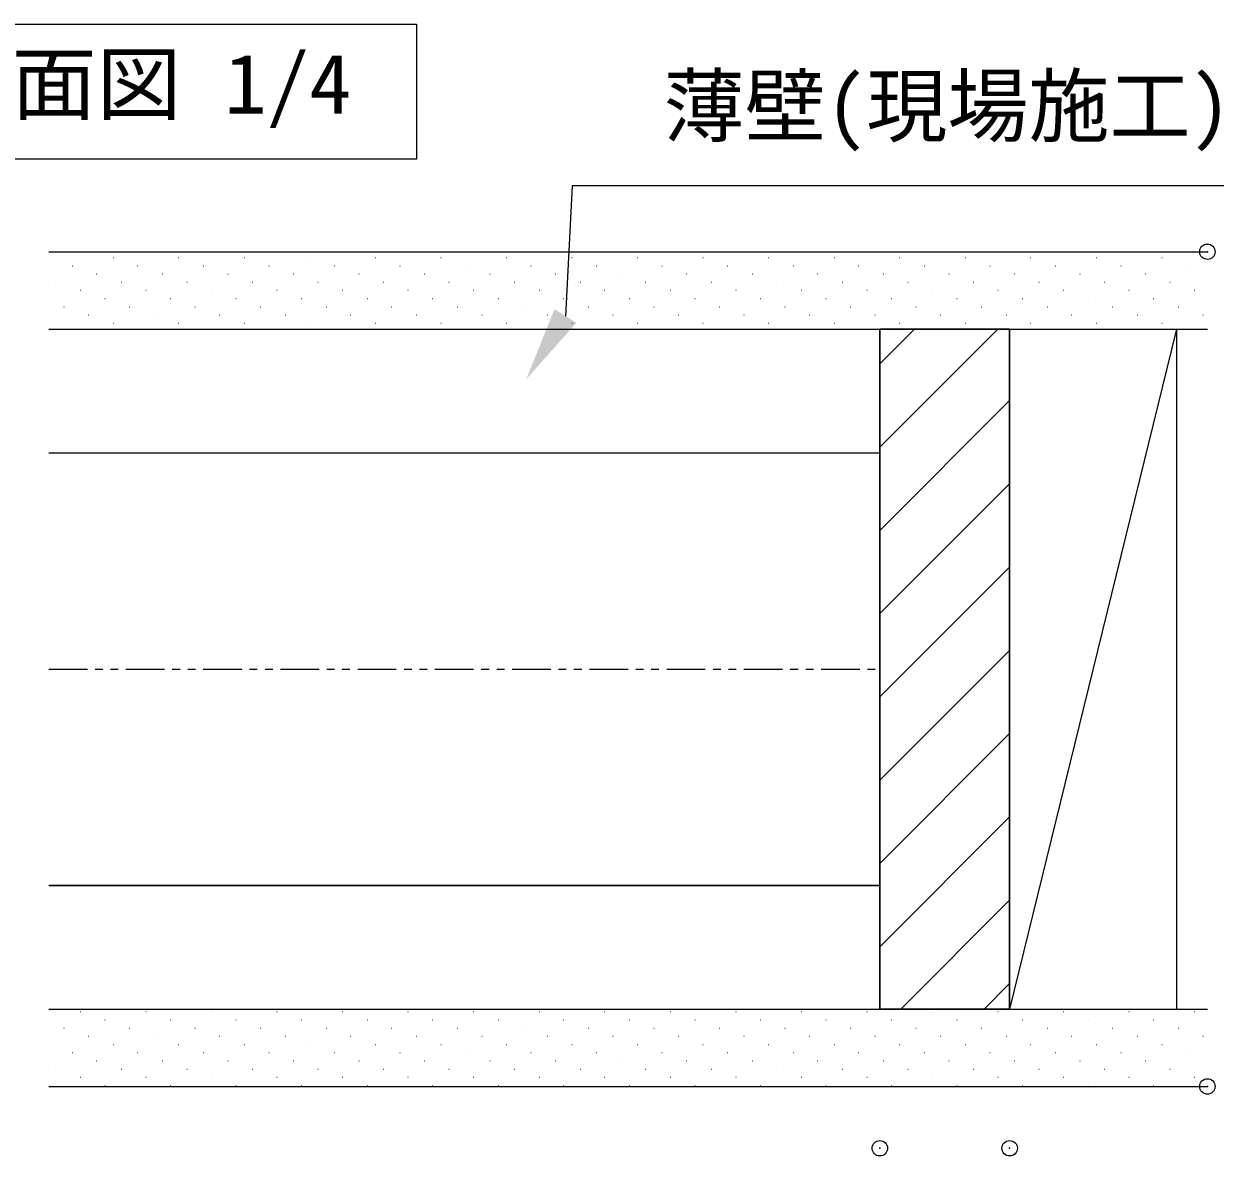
# Model space of a CAD drawing. Units: millimetres, scale not verified. Extents: x -1306 to 1306, y -607 to 607.
# Drawn here: x -637.2 to -443.1, y -373.3 to -190.2 of the extents above; entities that cross this region are included whole.
import ezdxf
from ezdxf.enums import TextEntityAlignment as Align

# ---------------------------------------------------------------- set-up
doc = ezdxf.new("R2010")
doc.units = ezdxf.units.MM
doc.header["$LTSCALE"] = 5
doc.header["$PDMODE"] = 32
doc.header["$PDSIZE"] = 2.5
doc.linetypes.add('USER1', pattern=[2.5, 1.25, -0.25, 0.25, -0.25, 0.25, -0.25])
for name, color, linetype, lineweight in [('0-1_線(黄)', 2, 'Continuous', 15), ('0-8_二点鎖線', 4, 'USER1', 9), ('0-D_線(白)', 7, 'Continuous', 30), ('1-1_寸法線', 3, 'Continuous', 13), ('1-2_ハッチング', 6, 'Continuous', 9), ('1-4_DEFPOINTS', 7, 'Continuous', 5)]:
    doc.layers.add(name, color=color, linetype=linetype, lineweight=lineweight)
doc.styles.add('ＭＳ ゴシック', font='')
doc.styles.get('ＭＳ ゴシック').set_extended_font_data('MS Gothic')

msp = doc.modelspace()

# ---------------------------------------------------------------- linework, layer by layer
at = {"layer": '0-1_線(黄)'}
for p, q in [((-633.239, -227.029), (-445.739, -227.029)), ((-633.239, -239.529), (-445.739, -239.529)), ((-450.739, -239.529), (-477.739, -349.529)), ((-450.739, -239.529), (-450.739, -349.529)), ((-633.239, -259.529), (-498.739, -259.529)), ((-633.239, -329.529), (-498.739, -329.529)), ((-633.239, -349.529), (-445.739, -349.529)), ((-633.239, -362.029), (-445.739, -362.029))]:
    msp.add_line(p, q, dxfattribs=at)
msp.add_lwpolyline([(-673.277, -190.194), (-573.699, -190.194), (-573.699, -212.029), (-673.277, -212.029)], close=True, dxfattribs=at)
at = {"layer": '0-8_二点鎖線'}
msp.add_line((-633.239, -294.529), (-498.739, -294.529), dxfattribs=at)
at = {"layer": '0-D_線(白)'}
for p, q in [((-498.739, -349.529), (-498.739, -239.529)), ((-498.739, -239.529), (-477.739, -239.529)), ((-477.739, -349.529), (-477.739, -239.529)), ((-633.239, -329.529), (-498.739, -329.529)), ((-498.739, -349.529), (-477.739, -349.529))]:
    msp.add_line(p, q, dxfattribs=at)
at = {"layer": '1-1_寸法線'}
msp.add_lwpolyline([(-443.053, -216.348), (-548.535, -216.348), (-549.624, -237.429)], dxfattribs=at)
msp.add_solid([(-555.954, -247.624), (-551.395, -236.33), (-547.854, -238.528)], dxfattribs=at)
at = {"layer": '1-2_ハッチング'}
for p, q in [((-622.831, -227.958), (-622.781, -227.958)), ((-612.224, -227.958), (-612.174, -227.958)), ((-601.618, -227.958), (-601.568, -227.958)), ((-591.011, -227.958), (-590.961, -227.958)), ((-580.405, -227.958), (-580.355, -227.958)), ((-569.798, -227.958), (-569.748, -227.958)), ((-559.191, -227.958), (-559.141, -227.958)), ((-548.585, -227.958), (-548.535, -227.958)), ((-537.978, -227.958), (-537.928, -227.958)), ((-527.372, -227.958), (-527.322, -227.958)), ((-516.765, -227.958), (-516.715, -227.958)), ((-506.158, -227.958), (-506.108, -227.958)), ((-495.552, -227.958), (-495.502, -227.958)), ((-484.945, -227.958), (-484.895, -227.958)), ((-474.339, -227.958), (-474.289, -227.958)), ((-463.732, -227.958), (-463.682, -227.958)), ((-453.125, -227.958), (-453.075, -227.958)), ((-629.46, -229.284), (-629.41, -229.284)), ((-625.483, -230.61), (-625.433, -230.61)), ((-618.854, -229.284), (-618.804, -229.284)), ((-614.876, -230.61), (-614.826, -230.61)), ((-608.247, -229.284), (-608.197, -229.284)), ((-604.269, -230.61), (-604.219, -230.61)), ((-597.64, -229.284), (-597.59, -229.284)), ((-593.663, -230.61), (-593.613, -230.61)), ((-587.034, -229.284), (-586.984, -229.284)), ((-583.056, -230.61), (-583.006, -230.61)), ((-576.427, -229.284), (-576.377, -229.284)), ((-572.45, -230.61), (-572.4, -230.61)), ((-565.821, -229.284), (-565.771, -229.284)), ((-561.843, -230.61), (-561.793, -230.61)), ((-555.214, -229.284), (-555.164, -229.284)), ((-551.236, -230.61), (-551.186, -230.61)), ((-544.607, -229.284), (-544.557, -229.284)), ((-540.63, -230.61), (-540.58, -230.61)), ((-534.001, -229.284), (-533.951, -229.284)), ((-530.023, -230.61), (-529.973, -230.61)), ((-523.394, -229.284), (-523.344, -229.284)), ((-519.417, -230.61), (-519.367, -230.61)), ((-512.788, -229.284), (-512.738, -229.284)), ((-508.81, -230.61), (-508.76, -230.61)), ((-502.181, -229.284), (-502.131, -229.284)), ((-498.203, -230.61), (-498.153, -230.61)), ((-491.574, -229.284), (-491.524, -229.284)), ((-487.597, -230.61), (-487.547, -230.61)), ((-480.968, -229.284), (-480.918, -229.284)), ((-476.99, -230.61), (-476.94, -230.61)), ((-470.361, -229.284), (-470.311, -229.284)), ((-466.384, -230.61), (-466.334, -230.61)), ((-459.755, -229.284), (-459.705, -229.284)), ((-455.777, -230.61), (-455.727, -230.61)), ((-449.148, -229.284), (-449.098, -229.284)), ((-632.112, -231.936), (-632.062, -231.936)), ((-621.505, -231.936), (-621.455, -231.936)), ((-610.899, -231.936), (-610.849, -231.936)), ((-600.292, -231.936), (-600.242, -231.936)), ((-589.685, -231.936), (-589.635, -231.936)), ((-579.079, -231.936), (-579.029, -231.936)), ((-568.472, -231.936), (-568.422, -231.936)), ((-557.866, -231.936), (-557.816, -231.936)), ((-547.259, -231.936), (-547.209, -231.936)), ((-536.652, -231.936), (-536.602, -231.936)), ((-526.046, -231.936), (-525.996, -231.936)), ((-515.439, -231.936), (-515.389, -231.936)), ((-504.833, -231.936), (-504.783, -231.936)), ((-494.226, -231.936), (-494.176, -231.936)), ((-483.619, -231.936), (-483.569, -231.936)), ((-473.013, -231.936), (-472.963, -231.936)), ((-462.406, -231.936), (-462.356, -231.936)), ((-451.8, -231.936), (-451.75, -231.936)), ((-628.134, -233.261), (-628.084, -233.261)), ((-624.157, -234.587), (-624.107, -234.587)), ((-617.528, -233.261), (-617.478, -233.261)), ((-613.55, -234.587), (-613.5, -234.587)), ((-606.921, -233.261), (-606.871, -233.261)), ((-602.944, -234.587), (-602.894, -234.587)), ((-596.315, -233.261), (-596.265, -233.261)), ((-592.337, -234.587), (-592.287, -234.587)), ((-585.708, -233.261), (-585.658, -233.261)), ((-581.73, -234.587), (-581.68, -234.587)), ((-575.101, -233.261), (-575.051, -233.261)), ((-571.124, -234.587), (-571.074, -234.587)), ((-564.495, -233.261), (-564.445, -233.261)), ((-560.517, -234.587), (-560.467, -234.587)), ((-553.888, -233.261), (-553.838, -233.261)), ((-549.911, -234.587), (-549.861, -234.587)), ((-543.282, -233.261), (-543.232, -233.261)), ((-539.304, -234.587), (-539.254, -234.587)), ((-532.675, -233.261), (-532.625, -233.261)), ((-528.697, -234.587), (-528.647, -234.587)), ((-522.068, -233.261), (-522.018, -233.261)), ((-518.091, -234.587), (-518.041, -234.587)), ((-511.462, -233.261), (-511.412, -233.261)), ((-507.484, -234.587), (-507.434, -234.587)), ((-500.855, -233.261), (-500.805, -233.261)), ((-496.878, -234.587), (-496.828, -234.587)), ((-490.249, -233.261), (-490.199, -233.261)), ((-486.271, -234.587), (-486.221, -234.587)), ((-479.642, -233.261), (-479.592, -233.261)), ((-475.664, -234.587), (-475.614, -234.587)), ((-469.035, -233.261), (-468.985, -233.261)), ((-465.058, -234.587), (-465.008, -234.587)), ((-458.429, -233.261), (-458.379, -233.261)), ((-454.451, -234.587), (-454.401, -234.587)), ((-447.822, -233.261), (-447.772, -233.261)), ((-630.786, -235.913), (-630.736, -235.913)), ((-620.179, -235.913), (-620.129, -235.913)), ((-609.573, -235.913), (-609.523, -235.913)), ((-598.966, -235.913), (-598.916, -235.913)), ((-588.36, -235.913), (-588.31, -235.913)), ((-577.753, -235.913), (-577.703, -235.913)), ((-567.146, -235.913), (-567.096, -235.913)), ((-556.54, -235.913), (-556.49, -235.913)), ((-545.933, -235.913), (-545.883, -235.913)), ((-535.327, -235.913), (-535.277, -235.913)), ((-524.72, -235.913), (-524.67, -235.913)), ((-514.113, -235.913), (-514.063, -235.913)), ((-503.507, -235.913), (-503.457, -235.913)), ((-492.9, -235.913), (-492.85, -235.913)), ((-482.294, -235.913), (-482.244, -235.913)), ((-471.687, -235.913), (-471.637, -235.913)), ((-461.08, -235.913), (-461.03, -235.913)), ((-450.474, -235.913), (-450.424, -235.913)), ((-626.809, -237.239), (-626.759, -237.239)), ((-622.831, -238.565), (-622.781, -238.565)), ((-616.202, -237.239), (-616.152, -237.239)), ((-612.224, -238.565), (-612.174, -238.565)), ((-605.595, -237.239), (-605.545, -237.239)), ((-601.618, -238.565), (-601.568, -238.565)), ((-594.989, -237.239), (-594.939, -237.239)), ((-591.011, -238.565), (-590.961, -238.565)), ((-584.382, -237.239), (-584.332, -237.239)), ((-580.405, -238.565), (-580.355, -238.565)), ((-573.775, -237.239), (-573.725, -237.239)), ((-569.798, -238.565), (-569.748, -238.565)), ((-563.169, -237.239), (-563.119, -237.239)), ((-559.191, -238.565), (-559.141, -238.565)), ((-552.562, -237.239), (-552.512, -237.239)), ((-548.585, -238.565), (-548.535, -238.565)), ((-541.956, -237.239), (-541.906, -237.239)), ((-537.978, -238.565), (-537.928, -238.565)), ((-531.349, -237.239), (-531.299, -237.239)), ((-527.372, -238.565), (-527.322, -238.565)), ((-520.742, -237.239), (-520.692, -237.239)), ((-516.765, -238.565), (-516.715, -238.565)), ((-510.136, -237.239), (-510.086, -237.239)), ((-506.158, -238.565), (-506.108, -238.565)), ((-499.529, -237.239), (-499.479, -237.239)), ((-495.552, -238.565), (-495.502, -238.565)), ((-488.923, -237.239), (-488.873, -237.239)), ((-484.945, -238.565), (-484.895, -238.565)), ((-478.316, -237.239), (-478.266, -237.239)), ((-474.339, -238.565), (-474.289, -238.565)), ((-467.709, -237.239), (-467.659, -237.239)), ((-463.732, -238.565), (-463.682, -238.565)), ((-457.103, -237.239), (-457.053, -237.239)), ((-453.125, -238.565), (-453.075, -238.565)), ((-446.496, -237.239), (-446.446, -237.239)), ((-498.739, -245.146), (-493.122, -239.529)), ((-498.739, -258.617), (-479.652, -239.529)), ((-498.739, -272.087), (-477.739, -251.087)), ((-498.739, -285.557), (-477.739, -264.557)), ((-498.739, -299.028), (-477.739, -278.028)), ((-498.739, -312.498), (-477.739, -291.498)), ((-498.739, -325.968), (-477.739, -304.968)), ((-498.739, -339.439), (-477.739, -318.439)), ((-495.359, -349.529), (-477.739, -331.909)), ((-481.889, -349.529), (-477.739, -345.38)), ((-628.134, -349.934), (-628.084, -349.934)), ((-624.157, -351.26), (-624.107, -351.26)), ((-617.528, -349.934), (-617.478, -349.934)), ((-613.55, -351.26), (-613.5, -351.26)), ((-606.921, -349.934), (-606.871, -349.934)), ((-602.944, -351.26), (-602.894, -351.26)), ((-596.315, -349.934), (-596.265, -349.934)), ((-592.337, -351.26), (-592.287, -351.26)), ((-585.708, -349.934), (-585.658, -349.934)), ((-581.73, -351.26), (-581.68, -351.26)), ((-575.101, -349.934), (-575.051, -349.934)), ((-571.124, -351.26), (-571.074, -351.26)), ((-564.495, -349.934), (-564.445, -349.934)), ((-560.517, -351.26), (-560.467, -351.26)), ((-553.888, -349.934), (-553.838, -349.934)), ((-549.911, -351.26), (-549.861, -351.26)), ((-543.282, -349.934), (-543.232, -349.934)), ((-539.304, -351.26), (-539.254, -351.26)), ((-532.675, -349.934), (-532.625, -349.934)), ((-528.697, -351.26), (-528.647, -351.26)), ((-522.068, -349.934), (-522.018, -349.934)), ((-518.091, -351.26), (-518.041, -351.26)), ((-511.462, -349.934), (-511.412, -349.934)), ((-507.484, -351.26), (-507.434, -351.26)), ((-500.855, -349.934), (-500.805, -349.934)), ((-496.878, -351.26), (-496.828, -351.26)), ((-490.249, -349.934), (-490.199, -349.934)), ((-486.271, -351.26), (-486.221, -351.26)), ((-479.642, -349.934), (-479.592, -349.934)), ((-475.664, -351.26), (-475.614, -351.26)), ((-469.035, -349.934), (-468.985, -349.934)), ((-465.058, -351.26), (-465.008, -351.26)), ((-458.429, -349.934), (-458.379, -349.934)), ((-454.451, -351.26), (-454.401, -351.26)), ((-447.822, -349.934), (-447.772, -349.934)), ((-630.786, -352.586), (-630.736, -352.586)), ((-620.179, -352.586), (-620.129, -352.586)), ((-609.573, -352.586), (-609.523, -352.586)), ((-598.966, -352.586), (-598.916, -352.586)), ((-588.36, -352.586), (-588.31, -352.586)), ((-577.753, -352.586), (-577.703, -352.586)), ((-567.146, -352.586), (-567.096, -352.586)), ((-556.54, -352.586), (-556.49, -352.586)), ((-545.933, -352.586), (-545.883, -352.586)), ((-535.327, -352.586), (-535.277, -352.586)), ((-524.72, -352.586), (-524.67, -352.586)), ((-514.113, -352.586), (-514.063, -352.586)), ((-503.507, -352.586), (-503.457, -352.586)), ((-492.9, -352.586), (-492.85, -352.586)), ((-482.294, -352.586), (-482.244, -352.586)), ((-471.687, -352.586), (-471.637, -352.586)), ((-461.08, -352.586), (-461.03, -352.586)), ((-450.474, -352.586), (-450.424, -352.586)), ((-626.809, -353.911), (-626.759, -353.911)), ((-622.831, -355.237), (-622.781, -355.237)), ((-616.202, -353.911), (-616.152, -353.911)), ((-612.224, -355.237), (-612.174, -355.237)), ((-605.595, -353.911), (-605.545, -353.911)), ((-601.618, -355.237), (-601.568, -355.237)), ((-594.989, -353.911), (-594.939, -353.911)), ((-591.011, -355.237), (-590.961, -355.237)), ((-584.382, -353.911), (-584.332, -353.911)), ((-580.405, -355.237), (-580.355, -355.237)), ((-573.775, -353.911), (-573.725, -353.911)), ((-569.798, -355.237), (-569.748, -355.237)), ((-563.169, -353.911), (-563.119, -353.911)), ((-559.191, -355.237), (-559.141, -355.237)), ((-552.562, -353.911), (-552.512, -353.911)), ((-548.585, -355.237), (-548.535, -355.237)), ((-541.956, -353.911), (-541.906, -353.911)), ((-537.978, -355.237), (-537.928, -355.237)), ((-531.349, -353.911), (-531.299, -353.911)), ((-527.372, -355.237), (-527.322, -355.237)), ((-520.742, -353.911), (-520.692, -353.911)), ((-516.765, -355.237), (-516.715, -355.237)), ((-510.136, -353.911), (-510.086, -353.911)), ((-506.158, -355.237), (-506.108, -355.237)), ((-499.529, -353.911), (-499.479, -353.911)), ((-495.552, -355.237), (-495.502, -355.237)), ((-488.923, -353.911), (-488.873, -353.911)), ((-484.945, -355.237), (-484.895, -355.237)), ((-478.316, -353.911), (-478.266, -353.911)), ((-474.339, -355.237), (-474.289, -355.237)), ((-467.709, -353.911), (-467.659, -353.911)), ((-463.732, -355.237), (-463.682, -355.237)), ((-457.103, -353.911), (-457.053, -353.911)), ((-453.125, -355.237), (-453.075, -355.237)), ((-446.496, -353.911), (-446.446, -353.911)), ((-629.46, -356.563), (-629.41, -356.563)), ((-618.854, -356.563), (-618.804, -356.563)), ((-608.247, -356.563), (-608.197, -356.563)), ((-597.64, -356.563), (-597.59, -356.563)), ((-587.034, -356.563), (-586.984, -356.563)), ((-576.427, -356.563), (-576.377, -356.563)), ((-565.821, -356.563), (-565.771, -356.563)), ((-555.214, -356.563), (-555.164, -356.563)), ((-544.607, -356.563), (-544.557, -356.563)), ((-534.001, -356.563), (-533.951, -356.563)), ((-523.394, -356.563), (-523.344, -356.563)), ((-512.788, -356.563), (-512.738, -356.563)), ((-502.181, -356.563), (-502.131, -356.563)), ((-491.574, -356.563), (-491.524, -356.563)), ((-480.968, -356.563), (-480.918, -356.563)), ((-470.361, -356.563), (-470.311, -356.563)), ((-459.755, -356.563), (-459.705, -356.563)), ((-449.148, -356.563), (-449.098, -356.563)), ((-632.112, -359.215), (-632.062, -359.215)), ((-625.483, -357.889), (-625.433, -357.889)), ((-621.505, -359.215), (-621.455, -359.215)), ((-614.876, -357.889), (-614.826, -357.889)), ((-610.899, -359.215), (-610.849, -359.215)), ((-604.269, -357.889), (-604.219, -357.889)), ((-600.292, -359.215), (-600.242, -359.215)), ((-593.663, -357.889), (-593.613, -357.889)), ((-589.685, -359.215), (-589.635, -359.215)), ((-583.056, -357.889), (-583.006, -357.889)), ((-579.079, -359.215), (-579.029, -359.215)), ((-572.45, -357.889), (-572.4, -357.889)), ((-568.472, -359.215), (-568.422, -359.215)), ((-561.843, -357.889), (-561.793, -357.889)), ((-557.866, -359.215), (-557.816, -359.215)), ((-551.236, -357.889), (-551.186, -357.889)), ((-547.259, -359.215), (-547.209, -359.215)), ((-540.63, -357.889), (-540.58, -357.889)), ((-536.652, -359.215), (-536.602, -359.215)), ((-530.023, -357.889), (-529.973, -357.889)), ((-526.046, -359.215), (-525.996, -359.215)), ((-519.417, -357.889), (-519.367, -357.889)), ((-515.439, -359.215), (-515.389, -359.215)), ((-508.81, -357.889), (-508.76, -357.889)), ((-504.833, -359.215), (-504.783, -359.215)), ((-498.203, -357.889), (-498.153, -357.889)), ((-494.226, -359.215), (-494.176, -359.215)), ((-487.597, -357.889), (-487.547, -357.889)), ((-483.619, -359.215), (-483.569, -359.215)), ((-476.99, -357.889), (-476.94, -357.889)), ((-473.013, -359.215), (-472.963, -359.215)), ((-466.384, -357.889), (-466.334, -357.889)), ((-462.406, -359.215), (-462.356, -359.215)), ((-455.777, -357.889), (-455.727, -357.889)), ((-451.8, -359.215), (-451.75, -359.215)), ((-628.134, -360.541), (-628.084, -360.541)), ((-617.528, -360.541), (-617.478, -360.541)), ((-606.921, -360.541), (-606.871, -360.541)), ((-596.315, -360.541), (-596.265, -360.541)), ((-585.708, -360.541), (-585.658, -360.541)), ((-575.101, -360.541), (-575.051, -360.541)), ((-564.495, -360.541), (-564.445, -360.541)), ((-553.888, -360.541), (-553.838, -360.541)), ((-543.282, -360.541), (-543.232, -360.541)), ((-532.675, -360.541), (-532.625, -360.541)), ((-522.068, -360.541), (-522.018, -360.541)), ((-511.462, -360.541), (-511.412, -360.541)), ((-500.855, -360.541), (-500.805, -360.541)), ((-490.249, -360.541), (-490.199, -360.541)), ((-479.642, -360.541), (-479.592, -360.541)), ((-469.035, -360.541), (-468.985, -360.541)), ((-458.429, -360.541), (-458.379, -360.541)), ((-447.822, -360.541), (-447.772, -360.541)), ((-624.157, -361.866), (-624.107, -361.866)), ((-613.55, -361.866), (-613.5, -361.866)), ((-602.944, -361.866), (-602.894, -361.866)), ((-592.337, -361.866), (-592.287, -361.866)), ((-581.73, -361.866), (-581.68, -361.866)), ((-571.124, -361.866), (-571.074, -361.866)), ((-560.517, -361.866), (-560.467, -361.866)), ((-549.911, -361.866), (-549.861, -361.866)), ((-539.304, -361.866), (-539.254, -361.866)), ((-528.697, -361.866), (-528.647, -361.866)), ((-518.091, -361.866), (-518.041, -361.866)), ((-507.484, -361.866), (-507.434, -361.866)), ((-496.878, -361.866), (-496.828, -361.866)), ((-486.271, -361.866), (-486.221, -361.866)), ((-475.664, -361.866), (-475.614, -361.866)), ((-465.058, -361.866), (-465.008, -361.866)), ((-454.451, -361.866), (-454.401, -361.866))]:
    msp.add_line(p, q, dxfattribs=at)
at = {"layer": '1-4_DEFPOINTS'}
for p in [(-445.739, -227.029), (-445.739, -362.029), (-498.739, -372.029), (-477.739, -372.029)]:
    msp.add_point(p, dxfattribs=at)

# ---------------------------------------------------------------- texts
at = {"layer": '0-1_線(黄)', "style": 'ＭＳ ゴシック', "width": 1.05}
msp.add_text('横断面図 1/4', height=9.621, dxfattribs=at).set_placement((-666.834, -207.572), align=Align.BOTTOM_LEFT)
at = {"layer": '1-1_寸法線', "style": 'ＭＳ ゴシック'}
msp.add_text('薄壁(現場施工)', height=9.621, dxfattribs=at).set_placement((-533.735, -211.113), align=Align.BOTTOM_LEFT)

doc.saveas('drawing.dxf')
